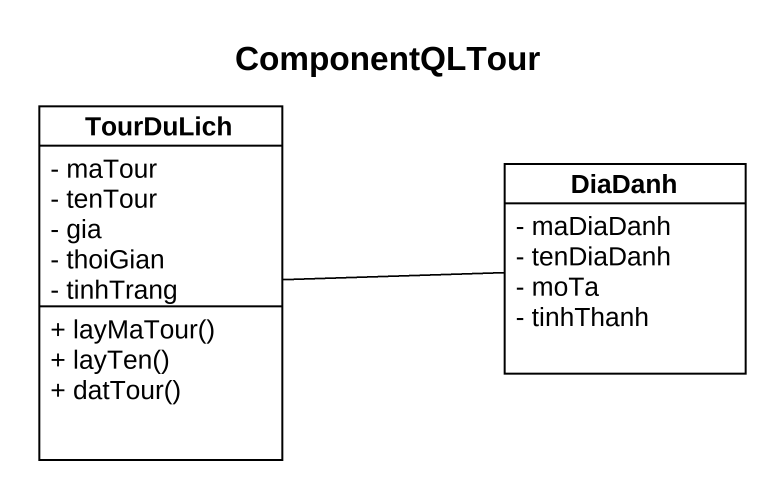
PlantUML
@startuml
title ComponentQLTour
hide circle
hide empty members
skinparam classAttributeIconSize 0
class TourDuLich {
  - maTour
  - tenTour
  - gia
  - thoiGian
  - tinhTrang
  + layMaTour()
  + layTen()
  + datTour()
}
class DiaDanh {
  - maDiaDanh
  - tenDiaDanh
  - moTa
  - tinhThanh
}
TourDuLich -right- DiaDanh
@enduml
